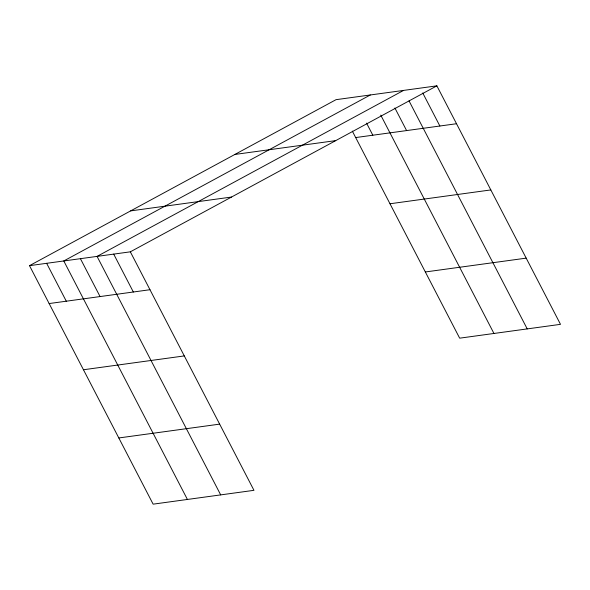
<?xml version="1.0" encoding="UTF-8"?>
<svg xmlns="http://www.w3.org/2000/svg" width="590" height="590" viewBox="0 0 590 590"><rect width="100%" height="100%" fill="white"/><g stroke="black" fill="none" stroke-linecap="round" stroke-linejoin="round"><path stroke-width="0.89" d="M29.5 265.662L130.338 251.827L253.966 490.327L153.127 504.155L29.5 265.662L336.035 99.673L436.873 85.845L560.5 324.338L459.662 338.173L352.333 131.113M370.321 94.968L63.786 260.957L187.414 499.457M403.597 90.403L97.062 256.392L220.69 494.892M130.338 251.827L436.873 85.845M355.674 137.566L456.513 123.73M234.879 154.447L335.717 140.619M130.656 210.888L231.494 197.053M389.99 203.764L490.828 189.928M49.14 303.555L149.978 289.719M425.346 271.968L526.184 258.14M83.456 369.753L184.294 355.918M118.811 437.957L219.65 424.129M422.742 92.962L439.875 126.017M409.032 100.89L527.224 328.903M394.902 108.007L406.599 130.582M380.764 115.124L493.948 333.468M366.552 123.118L372.821 135.213M113.7 254.113L133.34 291.998M80.424 258.678L100.064 296.564M46.64 263.31L66.287 301.202"/></g></svg>
